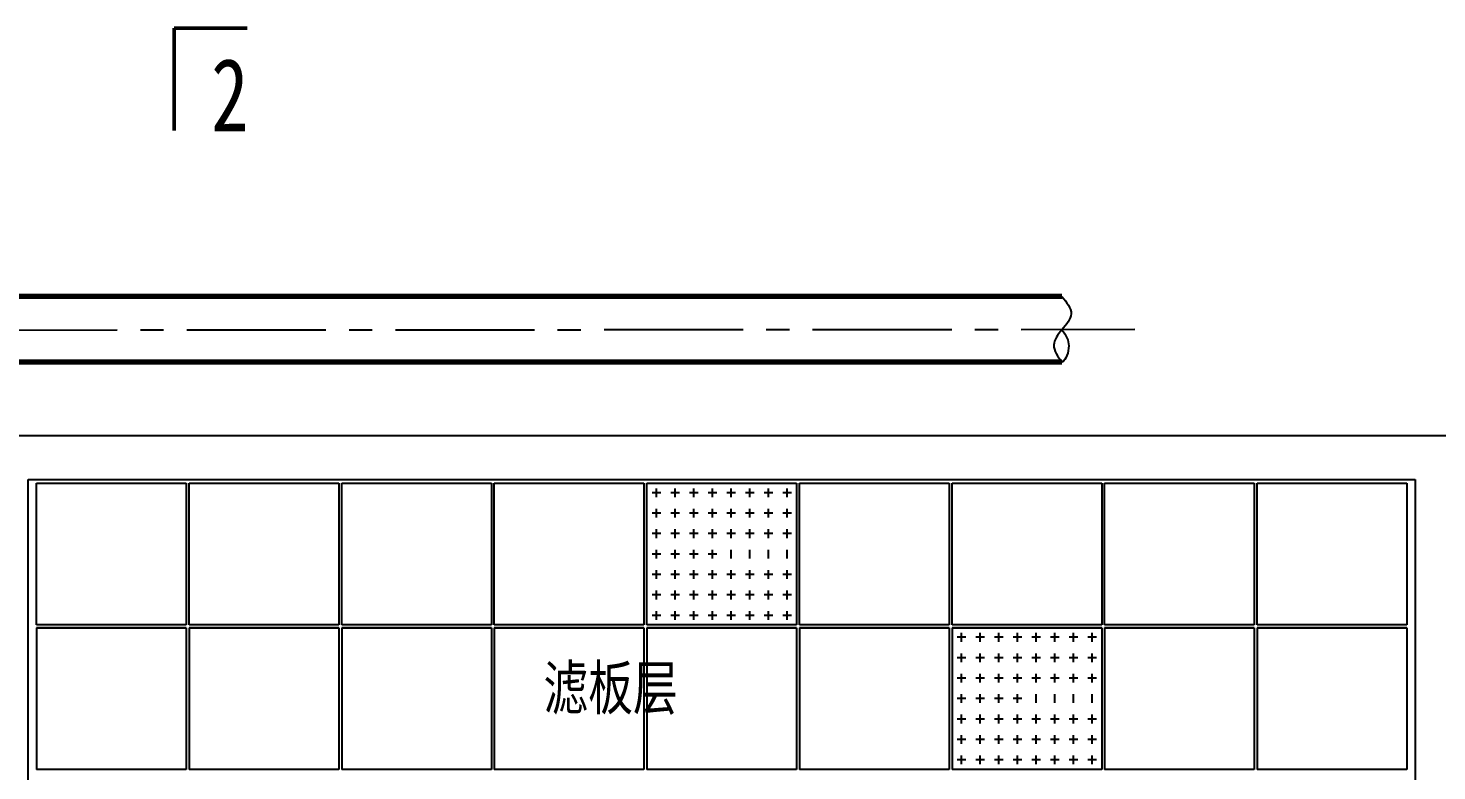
# Model space of a CAD drawing. Header units: millimetres. Extents: x 4237 to 5078, y 1819 to 2413.
# Drawn here: x 4529.2 to 4625.7, y 2128.9 to 2179.7 of the extents above; entities that cross this region are included whole.
import ezdxf

# ---------------------------------------------------------------- set-up
doc = ezdxf.new("R2010")
doc.units = ezdxf.units.MM
doc.header["$LTSCALE"] = 0.5
doc.linetypes.add('CENTER2', pattern=[28.575, 19.05, -3.175, 3.175, -3.175])
doc.layers.add('反冲洗管线', color=161, linetype='Continuous', lineweight=70)
for name, color, linetype in [('尺寸标注', 3, 'Continuous'), ('滤板等构造', 5, 'Continuous'), ('点划线', 4, 'CENTER2'), ('辅助与打断', 1, 'Continuous')]:
    doc.layers.add(name, color=color, linetype=linetype)
doc.styles.get("Standard").update_dxf_attribs({"font": '', "width": 0.75})
doc.styles.get('Standard').set_extended_font_data('FangSong_GB2312')

msp = doc.modelspace()

# ---------------------------------------------------------------- linework, layer by layer
for p, q in [((4642.217, 2151.809), (4339.217, 2151.809)), ((4529.217, 2148.809), (4624.217, 2148.809)), ((4529.217, 2078.809), (4529.217, 2148.809)), ((4624.217, 2148.809), (4624.217, 2078.809))]:
    msp.add_line(p, q)
msp.add_spline([(4600.017, 2161.359), (4600.647, 2160.167), (4600.017, 2159.081), (4599.459, 2158.04), (4600.017, 2156.859)], degree=3)
msp.add_open_spline([(4600.017, 2159.081), (4600.309, 2158.679), (4600.662, 2158.073), (4600.3, 2157.008), (4600.017, 2156.859)], degree=3, knots=[5.612098, 5.612098, 5.612098, 5.612098, 8.300267, 11.095156, 11.095156, 11.095156, 11.095156])
for p in [(4573.521, 2147.909), (4574.8, 2147.909), (4576.078, 2147.909), (4577.357, 2147.909), (4578.635, 2147.909), (4579.914, 2147.909), (4573.521, 2146.509), (4573.521, 2146.509), (4574.8, 2146.509), (4576.078, 2146.509), (4577.357, 2146.509), (4578.635, 2146.509), (4579.914, 2146.509), (4573.521, 2145.109), (4573.521, 2145.109), (4574.8, 2145.109), (4576.078, 2145.109), (4577.357, 2145.109), (4578.635, 2145.109), (4579.914, 2145.109), (4573.521, 2143.709), (4573.521, 2143.709), (4574.8, 2143.709), (4576.078, 2143.709), (4573.521, 2142.309), (4573.521, 2142.309), (4574.8, 2142.309), (4576.078, 2142.309), (4577.357, 2142.309), (4578.635, 2142.309), (4579.914, 2142.309), (4573.521, 2140.909), (4573.521, 2140.909), (4574.8, 2140.909), (4576.078, 2140.909), (4577.357, 2140.909), (4578.635, 2140.909), (4579.914, 2140.909), (4573.521, 2139.509), (4574.8, 2139.509), (4576.078, 2139.509), (4577.357, 2139.509), (4578.635, 2139.509), (4579.914, 2139.509), (4594.421, 2138.009), (4595.7, 2138.009), (4596.978, 2138.009), (4598.257, 2138.009), (4599.535, 2138.009), (4600.814, 2138.009), (4594.421, 2136.609), (4594.421, 2136.609), (4595.7, 2136.609), (4596.978, 2136.609), (4598.257, 2136.609), (4599.535, 2136.609), (4600.814, 2136.609), (4594.421, 2135.209), (4594.421, 2135.209), (4595.7, 2135.209), (4596.978, 2135.209), (4598.257, 2135.209), (4599.535, 2135.209), (4600.814, 2135.209), (4594.421, 2133.809), (4594.421, 2133.809), (4595.7, 2133.809), (4596.978, 2133.809), (4594.421, 2132.409), (4594.421, 2132.409), (4595.7, 2132.409), (4596.978, 2132.409), (4598.257, 2132.409), (4599.535, 2132.409), (4600.814, 2132.409), (4594.421, 2131.009), (4594.421, 2131.009), (4595.7, 2131.009), (4596.978, 2131.009), (4598.257, 2131.009), (4599.535, 2131.009), (4600.814, 2131.009), (4594.421, 2129.609), (4595.7, 2129.609), (4596.978, 2129.609), (4598.257, 2129.609), (4599.535, 2129.609), (4600.814, 2129.609)]:
    msp.add_point(p)
at = {"layer": '反冲洗管线'}
for p, q in [((4600.017, 2161.359), (4497.217, 2161.359)), ((4600.017, 2156.859), (4497.217, 2156.859))]:
    msp.add_line(p, q, dxfattribs=at)
at = {"layer": '尺寸标注', "color": 0}
msp.add_line((4529.217, 1934.809), (4529.217, 2148.809), dxfattribs=at)
at = {"layer": '滤板等构造'}
for p, q in [((4529.792, 2148.559), (4540.042, 2148.559)), ((4529.792, 2138.859), (4529.792, 2148.559)), ((4540.042, 2148.559), (4540.042, 2138.859)), ((4540.242, 2148.559), (4550.492, 2148.559)), ((4540.242, 2138.859), (4540.242, 2148.559)), ((4550.492, 2148.559), (4550.492, 2138.859)), ((4550.692, 2148.559), (4560.942, 2148.559)), ((4550.692, 2138.859), (4550.692, 2148.559)), ((4560.942, 2148.559), (4560.942, 2138.859)), ((4561.142, 2148.559), (4571.392, 2148.559)), ((4561.142, 2138.859), (4561.142, 2148.559)), ((4571.392, 2148.559), (4571.392, 2138.859)), ((4571.592, 2148.559), (4581.842, 2148.559)), ((4571.592, 2138.859), (4571.592, 2148.559)), ((4581.842, 2148.559), (4581.842, 2138.859)), ((4582.042, 2148.559), (4592.292, 2148.559)), ((4582.042, 2138.859), (4582.042, 2148.559)), ((4592.292, 2148.559), (4592.292, 2138.859)), ((4592.492, 2148.559), (4602.742, 2148.559)), ((4592.492, 2138.859), (4592.492, 2148.559)), ((4602.742, 2148.559), (4602.742, 2138.859)), ((4602.942, 2148.559), (4613.192, 2148.559)), ((4602.942, 2138.859), (4602.942, 2148.559)), ((4613.192, 2148.559), (4613.192, 2138.859)), ((4613.392, 2148.559), (4623.642, 2148.559)), ((4613.392, 2138.859), (4613.392, 2148.559)), ((4623.642, 2148.559), (4623.642, 2138.859)), ((4572.542, 2147.909), (4571.942, 2147.909)), ((4572.242, 2147.609), (4572.242, 2148.209)), ((4573.821, 2147.909), (4573.221, 2147.909)), ((4573.521, 2147.609), (4573.521, 2148.209)), ((4575.1, 2147.909), (4574.5, 2147.909)), ((4574.8, 2147.609), (4574.8, 2148.209)), ((4576.378, 2147.909), (4575.778, 2147.909)), ((4576.078, 2147.609), (4576.078, 2148.209)), ((4577.657, 2147.909), (4577.057, 2147.909)), ((4577.357, 2147.609), (4577.357, 2148.209)), ((4578.935, 2147.909), (4578.335, 2147.909)), ((4578.635, 2147.609), (4578.635, 2148.209)), ((4580.214, 2147.909), (4579.614, 2147.909)), ((4579.914, 2147.609), (4579.914, 2148.209)), ((4581.492, 2147.909), (4580.892, 2147.909)), ((4581.192, 2147.609), (4581.192, 2148.209)), ((4572.242, 2146.209), (4572.242, 2146.809)), ((4573.521, 2146.209), (4573.521, 2146.809)), ((4574.8, 2146.209), (4574.8, 2146.809)), ((4576.078, 2146.209), (4576.078, 2146.809)), ((4577.357, 2146.209), (4577.357, 2146.809)), ((4578.635, 2146.209), (4578.635, 2146.809)), ((4579.914, 2146.209), (4579.914, 2146.809)), ((4581.192, 2146.209), (4581.192, 2146.809)), ((4572.542, 2146.509), (4571.942, 2146.509)), ((4573.821, 2146.509), (4573.221, 2146.509)), ((4575.1, 2146.509), (4574.5, 2146.509)), ((4576.378, 2146.509), (4575.778, 2146.509)), ((4577.657, 2146.509), (4577.057, 2146.509)), ((4578.935, 2146.509), (4578.335, 2146.509)), ((4580.214, 2146.509), (4579.614, 2146.509)), ((4581.492, 2146.509), (4580.892, 2146.509)), ((4572.542, 2145.109), (4571.942, 2145.109)), ((4572.242, 2144.809), (4572.242, 2145.409)), ((4573.821, 2145.109), (4573.221, 2145.109)), ((4573.521, 2144.809), (4573.521, 2145.409)), ((4575.1, 2145.109), (4574.5, 2145.109)), ((4574.8, 2144.809), (4574.8, 2145.409)), ((4576.378, 2145.109), (4575.778, 2145.109)), ((4576.078, 2144.809), (4576.078, 2145.409)), ((4577.657, 2145.109), (4577.057, 2145.109)), ((4577.357, 2144.809), (4577.357, 2145.409)), ((4578.935, 2145.109), (4578.335, 2145.109)), ((4578.635, 2144.809), (4578.635, 2145.409)), ((4580.214, 2145.109), (4579.614, 2145.109)), ((4579.914, 2144.809), (4579.914, 2145.409)), ((4581.492, 2145.109), (4580.892, 2145.109)), ((4581.192, 2144.809), (4581.192, 2145.409)), ((4572.542, 2143.709), (4571.942, 2143.709)), ((4572.242, 2143.409), (4572.242, 2144.009)), ((4573.821, 2143.709), (4573.221, 2143.709)), ((4573.521, 2143.409), (4573.521, 2144.009)), ((4575.1, 2143.709), (4574.5, 2143.709)), ((4574.8, 2143.409), (4574.8, 2144.009)), ((4576.378, 2143.709), (4575.778, 2143.709)), ((4576.078, 2143.409), (4576.078, 2144.009)), ((4577.357, 2143.409), (4577.357, 2144.009)), ((4578.635, 2143.409), (4578.635, 2144.009)), ((4579.914, 2143.409), (4579.914, 2144.009)), ((4581.192, 2143.409), (4581.192, 2144.009)), ((4572.542, 2142.309), (4571.942, 2142.309)), ((4572.242, 2142.009), (4572.242, 2142.609)), ((4573.821, 2142.309), (4573.221, 2142.309)), ((4573.521, 2142.009), (4573.521, 2142.609)), ((4575.1, 2142.309), (4574.5, 2142.309)), ((4574.8, 2142.009), (4574.8, 2142.609)), ((4576.378, 2142.309), (4575.778, 2142.309)), ((4576.078, 2142.009), (4576.078, 2142.609)), ((4577.657, 2142.309), (4577.057, 2142.309)), ((4577.357, 2142.009), (4577.357, 2142.609)), ((4578.935, 2142.309), (4578.335, 2142.309)), ((4578.635, 2142.009), (4578.635, 2142.609)), ((4580.214, 2142.309), (4579.614, 2142.309)), ((4579.914, 2142.009), (4579.914, 2142.609)), ((4581.492, 2142.309), (4580.892, 2142.309)), ((4581.192, 2142.009), (4581.192, 2142.609)), ((4572.542, 2140.909), (4571.942, 2140.909)), ((4572.242, 2140.609), (4572.242, 2141.209)), ((4573.821, 2140.909), (4573.221, 2140.909)), ((4573.521, 2140.609), (4573.521, 2141.209)), ((4575.1, 2140.909), (4574.5, 2140.909)), ((4574.8, 2140.609), (4574.8, 2141.209)), ((4576.378, 2140.909), (4575.778, 2140.909)), ((4576.078, 2140.609), (4576.078, 2141.209)), ((4577.657, 2140.909), (4577.057, 2140.909)), ((4577.357, 2140.609), (4577.357, 2141.209)), ((4578.935, 2140.909), (4578.335, 2140.909)), ((4578.635, 2140.609), (4578.635, 2141.209)), ((4580.214, 2140.909), (4579.614, 2140.909)), ((4579.914, 2140.609), (4579.914, 2141.209)), ((4581.492, 2140.909), (4580.892, 2140.909)), ((4581.192, 2140.609), (4581.192, 2141.209)), ((4572.542, 2139.509), (4571.942, 2139.509)), ((4572.242, 2139.209), (4572.242, 2139.809)), ((4573.821, 2139.509), (4573.221, 2139.509)), ((4573.521, 2139.209), (4573.521, 2139.809)), ((4575.1, 2139.509), (4574.5, 2139.509)), ((4574.8, 2139.209), (4574.8, 2139.809)), ((4576.378, 2139.509), (4575.778, 2139.509)), ((4576.078, 2139.209), (4576.078, 2139.809)), ((4577.657, 2139.509), (4577.057, 2139.509)), ((4577.357, 2139.209), (4577.357, 2139.809)), ((4578.935, 2139.509), (4578.335, 2139.509)), ((4578.635, 2139.209), (4578.635, 2139.809)), ((4580.214, 2139.509), (4579.614, 2139.509)), ((4579.914, 2139.209), (4579.914, 2139.809)), ((4581.492, 2139.509), (4580.892, 2139.509)), ((4581.192, 2139.209), (4581.192, 2139.809)), ((4540.042, 2138.859), (4529.792, 2138.859)), ((4529.792, 2138.659), (4529.792, 2128.959)), ((4540.042, 2138.659), (4529.792, 2138.659)), ((4529.792, 2138.659), (4540.042, 2138.659)), ((4540.042, 2138.659), (4540.042, 2128.959)), ((4550.492, 2138.859), (4540.242, 2138.859)), ((4540.242, 2138.659), (4540.242, 2128.959)), ((4550.492, 2138.659), (4540.242, 2138.659)), ((4540.242, 2138.659), (4550.492, 2138.659)), ((4550.492, 2138.659), (4550.492, 2128.959)), ((4560.942, 2138.859), (4550.692, 2138.859)), ((4550.692, 2138.659), (4550.692, 2128.959)), ((4560.942, 2138.659), (4550.692, 2138.659)), ((4550.692, 2138.659), (4560.942, 2138.659)), ((4560.942, 2138.659), (4560.942, 2128.959)), ((4571.392, 2138.859), (4561.142, 2138.859)), ((4561.142, 2138.659), (4561.142, 2128.959)), ((4571.392, 2138.659), (4561.142, 2138.659)), ((4561.142, 2138.659), (4571.392, 2138.659)), ((4571.392, 2138.659), (4571.392, 2128.959)), ((4581.842, 2138.859), (4571.592, 2138.859)), ((4571.592, 2138.659), (4571.592, 2128.959)), ((4581.842, 2138.659), (4571.592, 2138.659)), ((4571.592, 2138.659), (4581.842, 2138.659)), ((4581.842, 2138.659), (4581.842, 2128.959)), ((4592.292, 2138.859), (4582.042, 2138.859)), ((4582.042, 2138.659), (4582.042, 2128.959)), ((4592.292, 2138.659), (4582.042, 2138.659)), ((4582.042, 2138.659), (4592.292, 2138.659)), ((4592.292, 2138.659), (4592.292, 2128.959)), ((4602.742, 2138.859), (4592.492, 2138.859)), ((4592.492, 2138.659), (4592.492, 2128.959)), ((4602.742, 2138.659), (4592.492, 2138.659)), ((4592.492, 2138.659), (4602.742, 2138.659)), ((4593.442, 2138.009), (4592.842, 2138.009)), ((4593.142, 2137.709), (4593.142, 2138.309)), ((4594.721, 2138.009), (4594.121, 2138.009)), ((4594.421, 2137.709), (4594.421, 2138.309)), ((4596, 2138.009), (4595.4, 2138.009)), ((4595.7, 2137.709), (4595.7, 2138.309)), ((4597.278, 2138.009), (4596.678, 2138.009)), ((4596.978, 2137.709), (4596.978, 2138.309)), ((4598.557, 2138.009), (4597.957, 2138.009)), ((4598.257, 2137.709), (4598.257, 2138.309)), ((4599.835, 2138.009), (4599.235, 2138.009)), ((4599.535, 2137.709), (4599.535, 2138.309)), ((4601.114, 2138.009), (4600.514, 2138.009)), ((4600.814, 2137.709), (4600.814, 2138.309)), ((4602.392, 2138.009), (4601.792, 2138.009)), ((4602.092, 2137.709), (4602.092, 2138.309)), ((4602.742, 2138.659), (4602.742, 2128.959)), ((4613.192, 2138.859), (4602.942, 2138.859)), ((4602.942, 2138.659), (4602.942, 2128.959)), ((4613.192, 2138.659), (4602.942, 2138.659)), ((4602.942, 2138.659), (4613.192, 2138.659)), ((4613.192, 2138.659), (4613.192, 2128.959)), ((4623.642, 2138.859), (4613.392, 2138.859)), ((4613.392, 2138.659), (4613.392, 2128.959)), ((4623.642, 2138.659), (4613.392, 2138.659)), ((4613.392, 2138.659), (4623.642, 2138.659)), ((4623.642, 2138.659), (4623.642, 2128.959)), ((4593.442, 2136.609), (4592.842, 2136.609)), ((4593.142, 2136.309), (4593.142, 2136.909)), ((4594.721, 2136.609), (4594.121, 2136.609)), ((4594.421, 2136.309), (4594.421, 2136.909)), ((4596, 2136.609), (4595.4, 2136.609)), ((4595.7, 2136.309), (4595.7, 2136.909)), ((4597.278, 2136.609), (4596.678, 2136.609)), ((4596.978, 2136.309), (4596.978, 2136.909)), ((4598.557, 2136.609), (4597.957, 2136.609)), ((4598.257, 2136.309), (4598.257, 2136.909)), ((4599.835, 2136.609), (4599.235, 2136.609)), ((4599.535, 2136.309), (4599.535, 2136.909)), ((4601.114, 2136.609), (4600.514, 2136.609)), ((4600.814, 2136.309), (4600.814, 2136.909)), ((4602.392, 2136.609), (4601.792, 2136.609)), ((4602.092, 2136.309), (4602.092, 2136.909)), ((4593.442, 2135.209), (4592.842, 2135.209)), ((4593.142, 2134.909), (4593.142, 2135.509)), ((4594.721, 2135.209), (4594.121, 2135.209)), ((4594.421, 2134.909), (4594.421, 2135.509)), ((4596, 2135.209), (4595.4, 2135.209)), ((4595.7, 2134.909), (4595.7, 2135.509)), ((4597.278, 2135.209), (4596.678, 2135.209)), ((4596.978, 2134.909), (4596.978, 2135.509)), ((4598.557, 2135.209), (4597.957, 2135.209)), ((4598.257, 2134.909), (4598.257, 2135.509)), ((4599.835, 2135.209), (4599.235, 2135.209)), ((4599.535, 2134.909), (4599.535, 2135.509)), ((4601.114, 2135.209), (4600.514, 2135.209)), ((4600.814, 2134.909), (4600.814, 2135.509)), ((4602.392, 2135.209), (4601.792, 2135.209)), ((4602.092, 2134.909), (4602.092, 2135.509)), ((4593.142, 2133.509), (4593.142, 2134.109)), ((4594.421, 2133.509), (4594.421, 2134.109)), ((4595.7, 2133.509), (4595.7, 2134.109)), ((4596.978, 2133.509), (4596.978, 2134.109)), ((4598.257, 2133.509), (4598.257, 2134.109)), ((4599.535, 2133.509), (4599.535, 2134.109)), ((4600.814, 2133.509), (4600.814, 2134.109)), ((4602.092, 2133.509), (4602.092, 2134.109)), ((4593.442, 2133.809), (4592.842, 2133.809)), ((4594.721, 2133.809), (4594.121, 2133.809)), ((4596, 2133.809), (4595.4, 2133.809)), ((4597.278, 2133.809), (4596.678, 2133.809)), ((4593.442, 2132.409), (4592.842, 2132.409)), ((4593.142, 2132.109), (4593.142, 2132.709)), ((4594.721, 2132.409), (4594.121, 2132.409)), ((4594.421, 2132.109), (4594.421, 2132.709)), ((4596, 2132.409), (4595.4, 2132.409)), ((4595.7, 2132.109), (4595.7, 2132.709)), ((4597.278, 2132.409), (4596.678, 2132.409)), ((4596.978, 2132.109), (4596.978, 2132.709)), ((4598.557, 2132.409), (4597.957, 2132.409)), ((4598.257, 2132.109), (4598.257, 2132.709)), ((4599.835, 2132.409), (4599.235, 2132.409)), ((4599.535, 2132.109), (4599.535, 2132.709)), ((4601.114, 2132.409), (4600.514, 2132.409)), ((4600.814, 2132.109), (4600.814, 2132.709)), ((4602.392, 2132.409), (4601.792, 2132.409)), ((4602.092, 2132.109), (4602.092, 2132.709)), ((4593.142, 2130.709), (4593.142, 2131.309)), ((4594.421, 2130.709), (4594.421, 2131.309)), ((4595.7, 2130.709), (4595.7, 2131.309)), ((4596.978, 2130.709), (4596.978, 2131.309)), ((4598.257, 2130.709), (4598.257, 2131.309)), ((4599.535, 2130.709), (4599.535, 2131.309)), ((4600.814, 2130.709), (4600.814, 2131.309)), ((4602.092, 2130.709), (4602.092, 2131.309)), ((4593.442, 2131.009), (4592.842, 2131.009)), ((4594.721, 2131.009), (4594.121, 2131.009)), ((4596, 2131.009), (4595.4, 2131.009)), ((4597.278, 2131.009), (4596.678, 2131.009)), ((4598.557, 2131.009), (4597.957, 2131.009)), ((4599.835, 2131.009), (4599.235, 2131.009)), ((4601.114, 2131.009), (4600.514, 2131.009)), ((4602.392, 2131.009), (4601.792, 2131.009)), ((4593.442, 2129.609), (4592.842, 2129.609)), ((4593.142, 2129.309), (4593.142, 2129.909)), ((4594.721, 2129.609), (4594.121, 2129.609)), ((4594.421, 2129.309), (4594.421, 2129.909)), ((4596, 2129.609), (4595.4, 2129.609)), ((4595.7, 2129.309), (4595.7, 2129.909)), ((4597.278, 2129.609), (4596.678, 2129.609)), ((4596.978, 2129.309), (4596.978, 2129.909)), ((4598.557, 2129.609), (4597.957, 2129.609)), ((4598.257, 2129.309), (4598.257, 2129.909)), ((4599.835, 2129.609), (4599.235, 2129.609)), ((4599.535, 2129.309), (4599.535, 2129.909)), ((4601.114, 2129.609), (4600.514, 2129.609)), ((4600.814, 2129.309), (4600.814, 2129.909)), ((4602.392, 2129.609), (4601.792, 2129.609)), ((4602.092, 2129.309), (4602.092, 2129.909)), ((4540.042, 2128.959), (4529.792, 2128.959)), ((4550.492, 2128.959), (4540.242, 2128.959)), ((4560.942, 2128.959), (4550.692, 2128.959)), ((4571.392, 2128.959), (4561.142, 2128.959)), ((4581.842, 2128.959), (4571.592, 2128.959)), ((4592.292, 2128.959), (4582.042, 2128.959)), ((4602.742, 2128.959), (4592.492, 2128.959)), ((4613.192, 2128.959), (4602.942, 2128.959)), ((4623.642, 2128.959), (4613.392, 2128.959))]:
    msp.add_line(p, q, dxfattribs=at)
at = {"layer": '点划线'}
msp.add_line((4497.217, 2159.041), (4605.017, 2159.109), dxfattribs=at)
at = {"layer": '辅助与打断', "lineweight": 50}
for p, q in [((4539.217, 2172.742), (4539.217, 2179.742)), ((4539.217, 2179.742), (4544.217, 2179.742))]:
    msp.add_line(p, q, dxfattribs=at)

# ---------------------------------------------------------------- texts
at = {"insert": (4564.502, 2136.056), "char_height": 3, "width": 26.52239, "attachment_point": 1}
msp.add_mtext('滤板层', dxfattribs=at)
at = {"layer": '辅助与打断', "insert": (4541.75, 2177.672), "char_height": 5, "width": 6.38609, "attachment_point": 1}
msp.add_mtext('2', dxfattribs=at)

doc.saveas('drawing.dxf')
